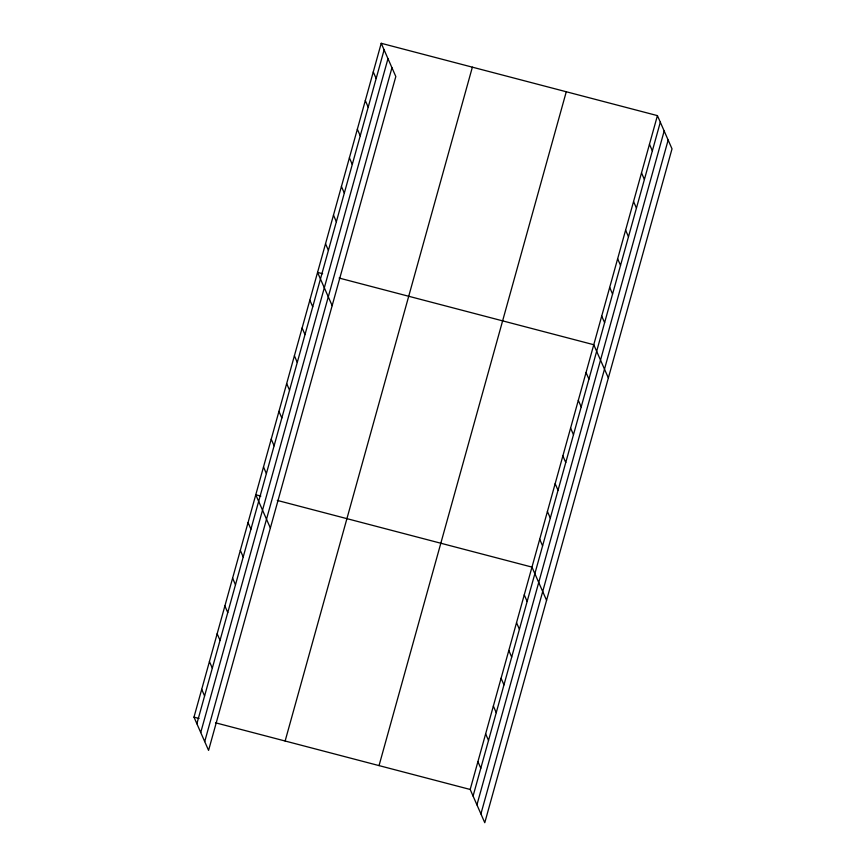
<?xml version="1.0" encoding="UTF-8"?>
<svg xmlns="http://www.w3.org/2000/svg" width="866" height="866" viewBox="0 0 866 866"><rect width="100%" height="100%" fill="white"/><g stroke="black" fill="none" stroke-linecap="round" stroke-linejoin="round"><path stroke-width="1.3" d="M381.224 43.3L395.816 76.533L208.576 750.378L193.984 717.145L381.224 43.3L657.424 115.622L672.016 148.855L484.776 822.7L470.184 789.467L657.424 115.622M196.874 723.727L384.114 49.882M200.728 732.528L387.979 58.682M204.712 741.588L391.952 67.743M285.13 741.015L472.371 67.169M379.037 765.598L566.277 91.753M473.074 796.049L660.314 122.203M476.939 804.839L664.179 130.993M480.911 813.91L668.151 140.054M322.628 273.732L317.562 272.411L332.154 305.644M339.082 278.04L593.762 344.722L608.354 377.955M260.839 496.099L255.773 494.778L270.365 528.011M277.293 500.418L531.973 567.1L546.565 600.333M193.984 717.145L199.05 718.477M215.504 722.785L470.184 789.467M649.468 144.254L652.358 150.836M641.511 172.897L644.401 179.479M633.555 201.529L636.445 208.111M625.598 230.172L628.489 236.754M617.642 258.815L620.532 265.397M609.686 287.447L612.576 294.029M601.718 316.09L604.609 322.672M586.044 372.521L588.934 379.102M578.315 400.319L581.205 406.901M570.597 428.118L573.487 434.7M562.868 455.917L565.758 462.498M555.149 483.704L558.04 490.286M373.268 71.943L376.158 78.525M547.42 511.503L550.311 518.085M365.311 100.575L368.202 107.157M539.702 539.302L542.592 545.883M357.355 129.218L360.245 135.8M349.399 157.85L352.289 164.432M524.255 594.888L527.145 601.469M341.431 186.493L344.322 193.075M516.526 622.686L519.416 629.268M333.475 215.136L336.365 221.718M508.807 650.485L511.698 657.067M325.519 243.768L328.409 250.35M501.078 678.284L503.969 684.865M493.36 706.082L496.25 712.664M309.844 300.21L312.723 306.791M485.631 733.87L488.521 740.452M302.115 327.998L305.005 334.579M477.913 761.669L480.803 768.25M294.397 355.796L297.276 362.378M286.668 383.595L289.558 390.176M278.949 411.393L281.829 417.975M271.22 439.181L274.111 445.763M263.502 466.98L266.382 473.561M248.055 522.577L250.934 529.158M240.326 550.375L243.216 556.957M232.597 578.163L235.487 584.745M224.879 605.962L227.769 612.543M217.149 633.76L220.04 640.342M209.431 661.559L212.322 668.141M201.702 689.347L204.593 695.939"/></g></svg>
